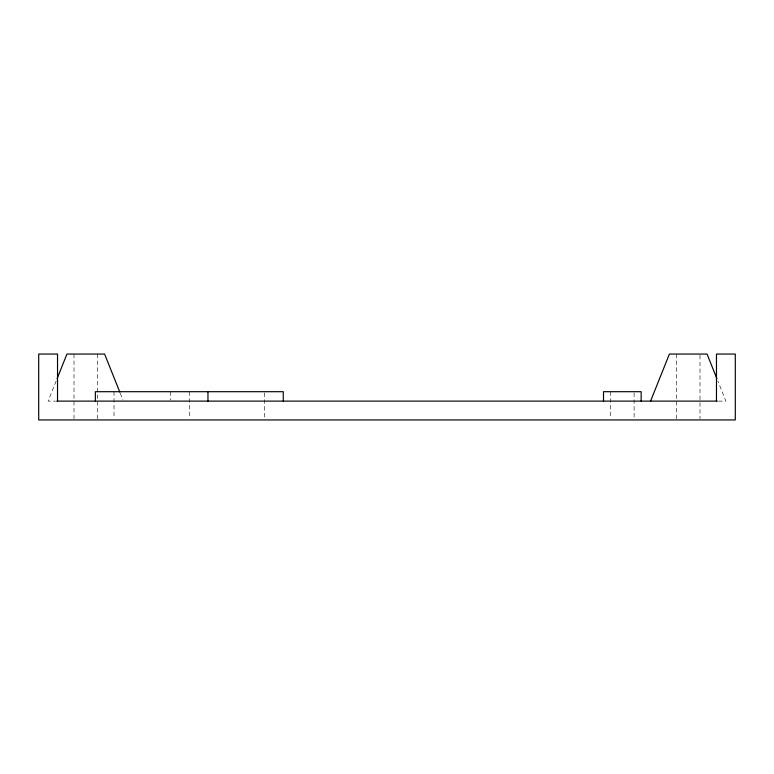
<?xml version="1.0" encoding="UTF-8"?>
<svg xmlns="http://www.w3.org/2000/svg" width="774" height="774" viewBox="0 0 774 774"><rect width="100%" height="100%" fill="white"/><g stroke="black" fill="none" stroke-linecap="round" stroke-linejoin="round"><path stroke-width="0.58" stroke-dasharray="3.87 2.9" d="M56.183 380.953L48.114 401.116L55.554 401.116M718.446 401.116L725.886 401.116L717.817 380.953M120.28 393.279L122.969 400.003M699.996 355.247L699.996 418.753M676.466 354.057L676.466 418.753M634.109 392.882L634.109 418.773M610.57 391.702L610.57 418.773M264.621 392.882L264.621 418.773M189.32 391.702L189.32 418.773M170.677 391.702L170.677 399.945M114.01 391.702L114.01 418.773M97.534 354.057L97.534 418.753M74.004 354.057L74.004 418.753"/><path stroke-width="1.16" d="M57.083 378.709L66.941 354.057L104.596 354.057L119.835 392.157M650.576 401.116L669.404 354.057L707.059 354.057L716.918 378.709M56.744 401.116L717.256 401.116M716.472 401.116L716.472 354.057L735.3 354.057L735.3 419.943L38.7 419.943L38.7 354.057L57.528 354.057L57.528 401.116M641.162 401.116L641.162 391.702L603.507 391.702L603.507 401.116M283.265 401.116L283.265 391.702L95.366 391.702L95.366 401.116M207.954 391.702L207.954 401.116"/></g></svg>
